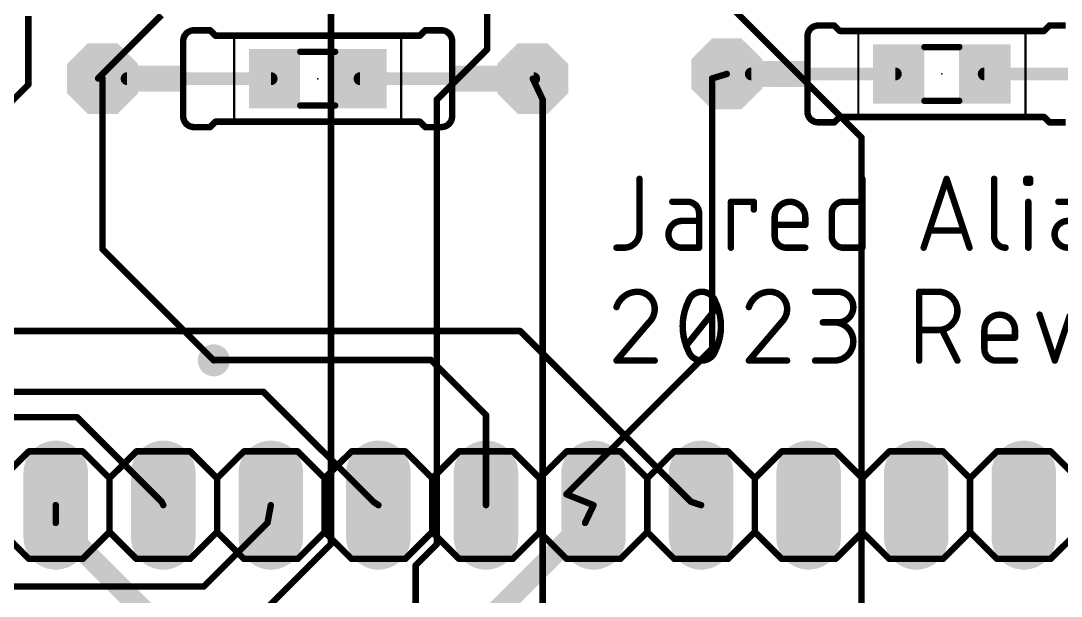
# Model space of a CAD drawing. Extents: x 35 to 96.4, y 45.4 to 90.1.
# Drawn here: x 58.68 to 83.24, y 64.27 to 77.86 of the extents above; entities that cross this region are included whole.
import ezdxf

# ---------------------------------------------------------------- set-up
doc = ezdxf.new("R2010")
doc.units = 0
for name, color, linetype in [('1', 12, 'CONTINUOUS'), ('16', 132, 'CONTINUOUS'), ('17', 110, 'CONTINUOUS'), ('18', 110, 'CONTINUOUS'), ('21', 253, 'CONTINUOUS'), ('23', 53, 'CONTINUOUS'), ('25', 253, 'CONTINUOUS'), ('39', 12, 'CONTINUOUS'), ('51', 253, 'CONTINUOUS')]:
    doc.layers.add(name, color=color, linetype=linetype)

# ---------------------------------------------------------------- blocks, each defined once
blk = doc.blocks.new('RECT')
blk.add_solid([(-0.5, -0.5), (0.5, -0.5), (-0.5, 0.5), (0.5, 0.5)])
blk = doc.blocks.new('LONGP100')
at = {"const_width": 1}
blk.add_lwpolyline([(-0.5, 0), (0.5, 0)], dxfattribs=at)
at = {"const_width": 0.5}
for points in [[(-0.5, 0.25, 1), (-0.5, -0.25)], [(0.5, -0.25, 1), (0.5, 0.25)]]:
    blk.add_lwpolyline(points, format="xyb", dxfattribs=at)
blk = doc.blocks.new('OCTAGONP')
at = {"const_width": 0.5}
blk.add_lwpolyline([(-0.25, -0.1036), (-0.25, 0.1036), (-0.1036, 0.25), (0.1036, 0.25), (0.25, 0.1036), (0.25, -0.1036), (0.1036, -0.25), (-0.1036, -0.25), (-0.25, -0.1036), (-0.25, 0.1036)], dxfattribs=at)
blk = doc.blocks.new('ROUNDV')
at = {"const_width": 0.5}
blk.add_lwpolyline([(0, -0.25, 1), (0, 0.25, 1), (0, -0.25)], format="xyb", dxfattribs=at)

msp = doc.modelspace()

# ---------------------------------------------------------------- linework, layer by layer
at = {"layer": '1'}
for points, const_width in [([(58.8526, 76.3526), (58.8526, 77.9746)], 0.1524), ([(62, 78), (60.5, 76.5)], 0.1524), ([(75.9263, 76.6061), (79.3263, 76.6061)], 0.3048), ([(81.4263, 76.6061), (85.5263, 76.6061)], 0.3048), ([(55, 72.5), (58.8526, 76.3526)], 0.1524), ([(60.5, 76.5), (60.6057, 76.4946)], 0.1524), ([(61.1857, 76.4946), (64.5857, 76.4946)], 0.3048), ([(66.6857, 76.4946), (70.7857, 76.4946)], 0.3048), ([(70.4669, 70.5331), (45.4669, 70.5331)], 0.1524), ([(74.5, 66.5), (70.4669, 70.5331)], 0.1524), ([(63.2418, 69.8499), (63.2324, 69.8404)], 0.1524), ([(68.3616, 69.8499), (63.2418, 69.8499)], 0.1524), ([(69.66, 68.5515), (68.3616, 69.8499)], 0.1524), ([(64.4022, 69.0978), (46.0345, 69.0978)], 0.1524), ([(67, 66.5), (64.4022, 69.0978)], 0.1524), ([(60, 68.5), (54, 68.5)], 0.1524), ([(62, 66.5), (60, 68.5)], 0.1524), ([(69.66, 66.42), (69.66, 68.5515)], 0.1524), ([(59.5, 66), (59.5, 66.42)], 0.1524), ([(62, 66.5), (62.04, 66.42)], 0.1524), ([(67, 66.5), (67.12, 66.42)], 0.1524), ([(72, 66), (72.2, 66.42)], 0.1524), ([(74.5, 66.5), (74.74, 66.42)], 0.1524), ([(59.5, 66), (61.9337, 63.5663)], 0.508), ([(69.8596, 63.8596), (72, 66)], 0.508)]:
    msp.add_lwpolyline(points, dxfattribs=dict(at, const_width=const_width))
for points, const_width in [([(75.9263, 76.6823, 1), (75.9263, 76.5299)], 0.1524), ([(79.3263, 76.5299, 1), (79.3263, 76.6823)], 0.1524), ([(81.4263, 76.6823, 1), (81.4263, 76.5299)], 0.1524), ([(58.8795, 76.3256, 1), (58.8256, 76.3795)], 0.0762), ([(60.5019, 76.5381, 1), (60.4981, 76.4619)], 0.0762), ([(60.4731, 76.5269, 1), (60.5269, 76.4731)], 0.0762), ([(60.6037, 76.4565, 1), (60.6076, 76.5326)], 0.0762), ([(61.1857, 76.5708, 1), (61.1857, 76.4184)], 0.1524), ([(64.5857, 76.4184, 1), (64.5857, 76.5708)], 0.1524), ([(66.6857, 76.5708, 1), (66.6857, 76.4184)], 0.1524), ([(70.7857, 76.4184, 1), (70.7857, 76.5708)], 0.1524), ([(58.8145, 76.3526, 1), (58.8907, 76.3526)], 0.0762), ([(70.4938, 70.5601, 1), (70.4399, 70.5062)], 0.0762), ([(70.4669, 70.495, 1), (70.4669, 70.5712)], 0.0762), ([(63.2054, 69.8674, 1), (63.2593, 69.8135)], 0.0762), ([(63.2418, 69.888, 1), (63.2418, 69.8118)], 0.0762), ([(63.2687, 69.8229, 1), (63.2149, 69.8768)], 0.0762), ([(68.3886, 69.8768, 1), (68.3347, 69.8229)], 0.0762), ([(68.3616, 69.8118, 1), (68.3616, 69.888)], 0.0762), ([(64.4292, 69.1247, 1), (64.3753, 69.0708)], 0.0762), ([(64.4022, 69.0597, 1), (64.4022, 69.1359)], 0.0762), ([(60.0269, 68.5269, 1), (59.9731, 68.4731)], 0.0762), ([(60, 68.4619, 1), (60, 68.5381)], 0.0762), ([(69.6981, 68.5515, 1), (69.6219, 68.5515)], 0.0762), ([(69.6331, 68.5246, 1), (69.6869, 68.5784)], 0.0762), ([(59.5381, 66.42, 1), (59.4619, 66.42)], 0.0762), ([(62.0341, 66.517, 1), (61.9659, 66.483)], 0.0762), ([(61.9731, 66.4731, 1), (62.0269, 66.5269)], 0.0762), ([(62.0059, 66.403, 1), (62.0741, 66.437)], 0.0762), ([(67.0211, 66.5317, 1), (66.9789, 66.4683)], 0.0762), ([(66.9731, 66.4731, 1), (67.0269, 66.5269)], 0.0762), ([(67.0989, 66.3883, 1), (67.1411, 66.4517)], 0.0762), ([(69.6219, 66.42, 1), (69.6981, 66.42)], 0.0762), ([(72.2344, 66.4036, 1), (72.1656, 66.4364)], 0.0762), ([(74.512, 66.5361, 1), (74.488, 66.4639)], 0.0762), ([(74.4731, 66.4731, 1), (74.5269, 66.5269)], 0.0762), ([(74.728, 66.3839, 1), (74.752, 66.4561)], 0.0762), ([(59.5898, 66.0898, 1), (59.4102, 65.9102)], 0.254), ([(72.0898, 65.9102, 1), (71.9102, 66.0898)], 0.254), ([(59.4619, 66, 1), (59.5381, 66)], 0.0762), ([(71.9656, 66.0164, 1), (72.0344, 65.9836)], 0.0762)]:
    msp.add_lwpolyline(points, format="xyb", dxfattribs=dict(at, const_width=const_width))
at = {"layer": '16', "const_width": 0.1524}
for points in [[(69.6857, 84.8382), (69.6857, 77.1857)], [(71.0047, 82.6275), (78.5266, 75.1055)], [(66, 65.5), (66, 79.4179)], [(69.6857, 77.1857), (68.5, 76)], [(75, 76.5), (75.3463, 76.6061)], [(60.6057, 72.4671), (60.6057, 76.4946)], [(71, 76), (70.7657, 76.4946)], [(75, 70.1161), (75, 76.5)], [(68.5, 76), (68.5, 65.5)], [(71, 64), (71, 76)], [(78.5266, 75.1055), (78.5266, 63.8901)], [(63.2324, 69.8404), (60.6057, 72.4671)], [(71.5599, 66.676), (75, 70.1161)], [(71.5599, 66.676), (72.2, 66.42)], [(64.5, 66), (64.58, 66.42)], [(64.5, 66), (63, 64.5)], [(64, 63.5), (66, 65.5)], [(68.5, 65.5), (68, 65)], [(68, 65), (68, 62)], [(63, 64.5), (55, 64.5)]]:
    msp.add_lwpolyline(points, dxfattribs=at)
at = {"layer": '16', "const_width": 0.0762}
for points in [[(69.6476, 77.1857, 1), (69.7238, 77.1857)], [(69.7126, 77.1587, 1), (69.6587, 77.2126)], [(75.3575, 76.5696, 1), (75.3352, 76.6425)], [(60.6438, 76.4946, 1), (60.5676, 76.4946)], [(70.8001, 76.5109, 1), (70.7312, 76.4783)], [(75.0381, 76.5, 1), (74.9619, 76.5)], [(74.9888, 76.5364, 1), (75.0112, 76.4636)], [(68.5381, 76, 1), (68.4619, 76)], [(68.4731, 76.0269, 1), (68.5269, 75.9731)], [(71.0381, 76, 1), (70.9619, 76)], [(70.9656, 75.9837, 1), (71.0344, 76.0163)], [(78.5647, 75.1055, 1), (78.4885, 75.1055)], [(78.4997, 75.0786, 1), (78.5536, 75.1325)], [(60.6326, 72.4941, 1), (60.5787, 72.4402)], [(60.5676, 72.4671, 1), (60.6438, 72.4671)], [(74.9619, 70.1161, 1), (75.0381, 70.1161)], [(75.0269, 70.0892, 1), (74.9731, 70.1431)], [(63.2054, 69.8135, 1), (63.2593, 69.8674)], [(71.574, 66.7114, 1), (71.5457, 66.6407)], [(71.533, 66.703, 1), (71.5868, 66.6491)], [(64.6174, 66.4129, 1), (64.5426, 66.4271)], [(72.1859, 66.3846, 1), (72.2141, 66.4554)], [(64.4626, 66.0071, 1), (64.5374, 65.9929)], [(64.5269, 65.9731, 1), (64.4731, 66.0269)], [(65.9619, 65.5, 1), (66.0381, 65.5)], [(66.0269, 65.4731, 1), (65.9731, 65.5269)], [(68.4619, 65.5, 1), (68.5381, 65.5)], [(68.5269, 65.4731, 1), (68.4731, 65.5269)], [(68.0381, 65, 1), (67.9619, 65)], [(67.9731, 65.0269, 1), (68.0269, 64.9731)], [(62.9731, 64.5269, 1), (63.0269, 64.4731)], [(63, 64.4619, 1), (63, 64.5381)]]:
    msp.add_lwpolyline(points, format="xyb", dxfattribs=at)
at = {"layer": '21'}
for points, const_width in [([(62.7647, 77.6376, 0.4142), (62.5107, 77.3836)], 0.1524), ([(62.7647, 77.6757, 1), (62.7647, 77.5995)], 0.0762), ([(62.7647, 77.5995, 1), (62.7647, 77.6757)], 0.0762), ([(63.1726, 77.6645, 1), (63.1187, 77.6106)], 0.0762), ([(63.1457, 77.5995, 1), (63.1457, 77.6757)], 0.0762), ([(68.2257, 77.6757, 1), (68.2257, 77.5995)], 0.0762), ([(68.2526, 77.6106, 1), (68.1987, 77.6645)], 0.0762), ([(68.8607, 77.3836, 0.4142), (68.6067, 77.6376)], 0.1524), ([(68.6067, 77.6757, 1), (68.6067, 77.5995)], 0.0762), ([(68.6067, 77.5995, 1), (68.6067, 77.6757)], 0.0762), ([(77.5053, 77.7491, 0.4142), (77.2513, 77.4951)], 0.1524), ([(77.5053, 77.7872, 1), (77.5053, 77.711)], 0.0762), ([(77.5053, 77.711, 1), (77.5053, 77.7872)], 0.0762), ([(77.9133, 77.776, 1), (77.8594, 77.7221)], 0.0762), ([(77.8863, 77.711, 1), (77.8863, 77.7872)], 0.0762), ([(78.0133, 77.6602, 1), (78.0133, 77.584)], 0.0762), ([(77.9864, 77.5951, 1), (78.0403, 77.649)], 0.0762), ([(82.8124, 77.649, 1), (82.8663, 77.5951)], 0.0762), ([(82.8393, 77.584, 1), (82.8393, 77.6602)], 0.0762), ([(82.9663, 77.7872, 1), (82.9663, 77.711)], 0.0762), ([(82.9933, 77.7221, 1), (82.9394, 77.776)], 0.0762), ([(62.5488, 77.3836, 1), (62.4726, 77.3836)], 0.0762), ([(62.4726, 77.3836, 1), (62.5488, 77.3836)], 0.0762), ([(63.2727, 77.5487, 1), (63.2727, 77.4725)], 0.0762), ([(63.2457, 77.4836, 1), (63.2996, 77.5375)], 0.0762), ([(68.0717, 77.5375, 1), (68.1256, 77.4836)], 0.0762), ([(68.0987, 77.4725, 1), (68.0987, 77.5487)], 0.0762), ([(68.8988, 77.3836, 1), (68.8226, 77.3836)], 0.0762), ([(68.8226, 77.3836, 1), (68.8988, 77.3836)], 0.0762), ([(77.2894, 77.4951, 1), (77.2132, 77.4951)], 0.0762), ([(77.2132, 77.4951, 1), (77.2894, 77.4951)], 0.0762), ([(62.5107, 75.6056, 0.4142), (62.7647, 75.3516)], 0.1524), ([(62.5488, 75.6056, 1), (62.4726, 75.6056)], 0.0762), ([(68.6067, 75.3516, 0.4142), (68.8607, 75.6056)], 0.1524), ([(68.8988, 75.6056, 1), (68.8226, 75.6056)], 0.0762), ([(77.2513, 75.7171, 0.4142), (77.5053, 75.4631)], 0.1524), ([(77.2894, 75.7171, 1), (77.2132, 75.7171)], 0.0762), ([(77.2132, 75.7171, 1), (77.2894, 75.7171)], 0.0762), ([(62.4726, 75.6056, 1), (62.5488, 75.6056)], 0.0762), ([(62.7647, 75.3897, 1), (62.7647, 75.3135)], 0.0762), ([(62.7647, 75.3135, 1), (62.7647, 75.3897)], 0.0762), ([(63.1457, 75.3135, 1), (63.1457, 75.3897)], 0.0762), ([(63.2727, 75.5167, 1), (63.2727, 75.4405)], 0.0762), ([(63.2996, 75.4516, 1), (63.2457, 75.5055)], 0.0762), ([(68.1256, 75.5055, 1), (68.0717, 75.4516)], 0.0762), ([(68.0987, 75.4405, 1), (68.0987, 75.5167)], 0.0762), ([(68.2257, 75.3897, 1), (68.2257, 75.3135)], 0.0762), ([(68.6067, 75.3897, 1), (68.6067, 75.3135)], 0.0762), ([(68.6067, 75.3135, 1), (68.6067, 75.3897)], 0.0762), ([(68.8226, 75.6056, 1), (68.8988, 75.6056)], 0.0762), ([(77.5053, 75.5012, 1), (77.5053, 75.425)], 0.0762), ([(77.5053, 75.425, 1), (77.5053, 75.5012)], 0.0762), ([(77.8594, 75.49, 1), (77.9133, 75.4361)], 0.0762), ([(77.8863, 75.425, 1), (77.8863, 75.5012)], 0.0762), ([(78.0133, 75.6282, 1), (78.0133, 75.552)], 0.0762), ([(78.0403, 75.5631, 1), (77.9864, 75.617)], 0.0762), ([(82.8663, 75.617, 1), (82.8124, 75.5631)], 0.0762), ([(82.8393, 75.552, 1), (82.8393, 75.6282)], 0.0762), ([(82.9663, 75.5012, 1), (82.9663, 75.425)], 0.0762), ([(82.9394, 75.4361, 1), (82.9933, 75.49)], 0.0762), ([(63.1187, 75.3785, 1), (63.1726, 75.3246)], 0.0762), ([(68.1987, 75.3246, 1), (68.2526, 75.3785)], 0.0762), ([(58.865, 67.7281, 1), (58.865, 67.6519)], 0.0762), ([(58.8919, 67.6631, 1), (58.8381, 67.7169)], 0.0762), ([(60.1619, 67.7169, 1), (60.1081, 67.6631)], 0.0762), ([(60.135, 67.6519, 1), (60.135, 67.7281)], 0.0762), ([(61.405, 67.7281, 1), (61.405, 67.6519)], 0.0762), ([(61.4319, 67.6631, 1), (61.3781, 67.7169)], 0.0762), ([(62.7019, 67.7169, 1), (62.6481, 67.6631)], 0.0762), ([(62.675, 67.6519, 1), (62.675, 67.7281)], 0.0762), ([(63.945, 67.7281, 1), (63.945, 67.6519)], 0.0762), ([(63.9719, 67.6631, 1), (63.9181, 67.7169)], 0.0762), ([(65.2419, 67.7169, 1), (65.1881, 67.6631)], 0.0762), ([(65.215, 67.6519, 1), (65.215, 67.7281)], 0.0762), ([(66.485, 67.7281, 1), (66.485, 67.6519)], 0.0762), ([(66.5119, 67.6631, 1), (66.4581, 67.7169)], 0.0762), ([(67.7819, 67.7169, 1), (67.7281, 67.6631)], 0.0762), ([(67.755, 67.6519, 1), (67.755, 67.7281)], 0.0762), ([(69.025, 67.7281, 1), (69.025, 67.6519)], 0.0762), ([(69.0519, 67.6631, 1), (68.9981, 67.7169)], 0.0762), ([(70.3219, 67.7169, 1), (70.2681, 67.6631)], 0.0762), ([(70.295, 67.6519, 1), (70.295, 67.7281)], 0.0762), ([(71.565, 67.7281, 1), (71.565, 67.6519)], 0.0762), ([(71.5919, 67.6631, 1), (71.5381, 67.7169)], 0.0762), ([(72.8619, 67.7169, 1), (72.8081, 67.6631)], 0.0762), ([(72.835, 67.6519, 1), (72.835, 67.7281)], 0.0762), ([(74.105, 67.7281, 1), (74.105, 67.6519)], 0.0762), ([(74.1319, 67.6631, 1), (74.0781, 67.7169)], 0.0762), ([(75.4019, 67.7169, 1), (75.3481, 67.6631)], 0.0762), ([(75.375, 67.6519, 1), (75.375, 67.7281)], 0.0762), ([(76.645, 67.7281, 1), (76.645, 67.6519)], 0.0762), ([(76.6719, 67.6631, 1), (76.6181, 67.7169)], 0.0762), ([(77.9419, 67.7169, 1), (77.8881, 67.6631)], 0.0762), ([(77.915, 67.6519, 1), (77.915, 67.7281)], 0.0762), ([(79.185, 67.7281, 1), (79.185, 67.6519)], 0.0762), ([(79.2119, 67.6631, 1), (79.1581, 67.7169)], 0.0762), ([(80.4819, 67.7169, 1), (80.4281, 67.6631)], 0.0762), ([(80.455, 67.6519, 1), (80.455, 67.7281)], 0.0762), ([(81.725, 67.7281, 1), (81.725, 67.6519)], 0.0762), ([(81.7519, 67.6631, 1), (81.6981, 67.7169)], 0.0762), ([(83.0219, 67.7169, 1), (82.9681, 67.6631)], 0.0762), ([(82.995, 67.6519, 1), (82.995, 67.7281)], 0.0762), ([(60.8081, 67.055, 1), (60.7319, 67.055)], 0.0762), ([(60.7431, 67.0819, 1), (60.7969, 67.0281)], 0.0762), ([(60.7431, 67.0281, 1), (60.7969, 67.0819)], 0.0762), ([(63.3481, 67.055, 1), (63.2719, 67.055)], 0.0762), ([(63.2831, 67.0819, 1), (63.3369, 67.0281)], 0.0762), ([(63.2831, 67.0281, 1), (63.3369, 67.0819)], 0.0762), ([(65.8881, 67.055, 1), (65.8119, 67.055)], 0.0762), ([(65.8231, 67.0819, 1), (65.8769, 67.0281)], 0.0762), ([(65.8231, 67.0281, 1), (65.8769, 67.0819)], 0.0762), ([(68.4281, 67.055, 1), (68.3519, 67.055)], 0.0762), ([(68.3631, 67.0819, 1), (68.4169, 67.0281)], 0.0762), ([(68.3631, 67.0281, 1), (68.4169, 67.0819)], 0.0762), ([(70.9681, 67.055, 1), (70.8919, 67.055)], 0.0762), ([(70.9031, 67.0819, 1), (70.9569, 67.0281)], 0.0762), ([(70.9031, 67.0281, 1), (70.9569, 67.0819)], 0.0762), ([(73.5081, 67.055, 1), (73.4319, 67.055)], 0.0762), ([(73.4431, 67.0819, 1), (73.4969, 67.0281)], 0.0762), ([(73.4431, 67.0281, 1), (73.4969, 67.0819)], 0.0762), ([(76.0481, 67.055, 1), (75.9719, 67.055)], 0.0762), ([(75.9831, 67.0819, 1), (76.0369, 67.0281)], 0.0762), ([(75.9831, 67.0281, 1), (76.0369, 67.0819)], 0.0762), ([(78.5881, 67.055, 1), (78.5119, 67.055)], 0.0762), ([(78.5231, 67.0819, 1), (78.5769, 67.0281)], 0.0762), ([(78.5231, 67.0281, 1), (78.5769, 67.0819)], 0.0762), ([(81.1281, 67.055, 1), (81.0519, 67.055)], 0.0762), ([(81.0631, 67.0819, 1), (81.1169, 67.0281)], 0.0762), ([(81.0631, 67.0281, 1), (81.1169, 67.0819)], 0.0762), ([(60.7969, 65.8119, 1), (60.7431, 65.7581)], 0.0762), ([(60.7969, 65.7581, 1), (60.7431, 65.8119)], 0.0762), ([(63.3369, 65.8119, 1), (63.2831, 65.7581)], 0.0762), ([(63.3369, 65.7581, 1), (63.2831, 65.8119)], 0.0762), ([(65.8769, 65.8119, 1), (65.8231, 65.7581)], 0.0762), ([(65.8769, 65.7581, 1), (65.8231, 65.8119)], 0.0762), ([(68.4169, 65.8119, 1), (68.3631, 65.7581)], 0.0762), ([(68.4169, 65.7581, 1), (68.3631, 65.8119)], 0.0762), ([(70.9569, 65.8119, 1), (70.9031, 65.7581)], 0.0762), ([(70.9569, 65.7581, 1), (70.9031, 65.8119)], 0.0762), ([(73.4969, 65.8119, 1), (73.4431, 65.7581)], 0.0762), ([(73.4969, 65.7581, 1), (73.4431, 65.8119)], 0.0762), ([(76.0369, 65.8119, 1), (75.9831, 65.7581)], 0.0762), ([(76.0369, 65.7581, 1), (75.9831, 65.8119)], 0.0762), ([(78.5769, 65.8119, 1), (78.5231, 65.7581)], 0.0762), ([(78.5769, 65.7581, 1), (78.5231, 65.8119)], 0.0762), ([(81.1169, 65.8119, 1), (81.0631, 65.7581)], 0.0762), ([(81.1169, 65.7581, 1), (81.0631, 65.8119)], 0.0762), ([(60.7319, 65.785, 1), (60.8081, 65.785)], 0.0762), ([(63.2719, 65.785, 1), (63.3481, 65.785)], 0.0762), ([(65.8119, 65.785, 1), (65.8881, 65.785)], 0.0762), ([(68.3519, 65.785, 1), (68.4281, 65.785)], 0.0762), ([(70.8919, 65.785, 1), (70.9681, 65.785)], 0.0762), ([(73.4319, 65.785, 1), (73.5081, 65.785)], 0.0762), ([(75.9719, 65.785, 1), (76.0481, 65.785)], 0.0762), ([(78.5119, 65.785, 1), (78.5881, 65.785)], 0.0762), ([(81.0519, 65.785, 1), (81.1281, 65.785)], 0.0762), ([(58.865, 65.1881, 1), (58.865, 65.1119)], 0.0762), ([(58.8381, 65.1231, 1), (58.8919, 65.1769)], 0.0762), ([(60.1081, 65.1769, 1), (60.1619, 65.1231)], 0.0762), ([(60.135, 65.1119, 1), (60.135, 65.1881)], 0.0762), ([(61.405, 65.1881, 1), (61.405, 65.1119)], 0.0762), ([(61.3781, 65.1231, 1), (61.4319, 65.1769)], 0.0762), ([(62.6481, 65.1769, 1), (62.7019, 65.1231)], 0.0762), ([(62.675, 65.1119, 1), (62.675, 65.1881)], 0.0762), ([(63.945, 65.1881, 1), (63.945, 65.1119)], 0.0762), ([(63.9181, 65.1231, 1), (63.9719, 65.1769)], 0.0762), ([(65.1881, 65.1769, 1), (65.2419, 65.1231)], 0.0762), ([(65.215, 65.1119, 1), (65.215, 65.1881)], 0.0762), ([(66.485, 65.1881, 1), (66.485, 65.1119)], 0.0762), ([(66.4581, 65.1231, 1), (66.5119, 65.1769)], 0.0762), ([(67.7281, 65.1769, 1), (67.7819, 65.1231)], 0.0762), ([(67.755, 65.1119, 1), (67.755, 65.1881)], 0.0762), ([(69.025, 65.1881, 1), (69.025, 65.1119)], 0.0762), ([(68.9981, 65.1231, 1), (69.0519, 65.1769)], 0.0762), ([(70.2681, 65.1769, 1), (70.3219, 65.1231)], 0.0762), ([(70.295, 65.1119, 1), (70.295, 65.1881)], 0.0762), ([(71.565, 65.1881, 1), (71.565, 65.1119)], 0.0762), ([(71.5381, 65.1231, 1), (71.5919, 65.1769)], 0.0762), ([(72.8081, 65.1769, 1), (72.8619, 65.1231)], 0.0762), ([(72.835, 65.1119, 1), (72.835, 65.1881)], 0.0762), ([(74.105, 65.1881, 1), (74.105, 65.1119)], 0.0762), ([(74.0781, 65.1231, 1), (74.1319, 65.1769)], 0.0762), ([(75.3481, 65.1769, 1), (75.4019, 65.1231)], 0.0762), ([(75.375, 65.1119, 1), (75.375, 65.1881)], 0.0762), ([(76.645, 65.1881, 1), (76.645, 65.1119)], 0.0762), ([(76.6181, 65.1231, 1), (76.6719, 65.1769)], 0.0762), ([(77.8881, 65.1769, 1), (77.9419, 65.1231)], 0.0762), ([(77.915, 65.1119, 1), (77.915, 65.1881)], 0.0762), ([(79.185, 65.1881, 1), (79.185, 65.1119)], 0.0762), ([(79.1581, 65.1231, 1), (79.2119, 65.1769)], 0.0762), ([(80.4281, 65.1769, 1), (80.4819, 65.1231)], 0.0762), ([(80.455, 65.1119, 1), (80.455, 65.1881)], 0.0762), ([(81.725, 65.1881, 1), (81.725, 65.1119)], 0.0762), ([(81.6981, 65.1231, 1), (81.7519, 65.1769)], 0.0762), ([(82.9681, 65.1769, 1), (83.0219, 65.1231)], 0.0762), ([(82.995, 65.1119, 1), (82.995, 65.1881)], 0.0762)]:
    msp.add_lwpolyline(points, format="xyb", dxfattribs=dict(at, const_width=const_width))
at = {"layer": '21', "const_width": 0.1524}
for points in [[(62.7647, 77.6376), (63.1457, 77.6376)], [(63.2727, 77.5106), (63.1457, 77.6376)], [(68.0987, 77.5106), (68.2257, 77.6376)], [(68.6067, 77.6376), (68.2257, 77.6376)], [(77.5053, 77.7491), (77.8863, 77.7491)], [(78.0133, 77.6221), (77.8863, 77.7491)], [(82.8393, 77.6221), (78.0133, 77.6221)], [(82.8393, 77.6221), (82.9663, 77.7491)], [(83.3473, 77.7491), (82.9663, 77.7491)], [(62.5107, 75.6056), (62.5107, 77.3836)], [(68.0987, 77.5106), (63.2727, 77.5106)], [(68.8607, 75.6056), (68.8607, 77.3836)], [(77.2513, 75.7171), (77.2513, 77.4951)], [(62.7647, 75.3516), (63.1457, 75.3516)], [(63.2727, 75.4786), (63.1457, 75.3516)], [(68.0987, 75.4786), (63.2727, 75.4786)], [(68.0987, 75.4786), (68.2257, 75.3516)], [(68.6067, 75.3516), (68.2257, 75.3516)], [(77.5053, 75.4631), (77.8863, 75.4631)], [(78.0133, 75.5901), (77.8863, 75.4631)], [(82.8393, 75.5901), (78.0133, 75.5901)], [(82.8393, 75.5901), (82.9663, 75.4631)], [(83.3473, 75.4631), (82.9663, 75.4631)], [(58.865, 67.69), (58.23, 67.055)], [(58.865, 67.69), (60.135, 67.69)], [(60.135, 67.69), (60.77, 67.055)], [(60.77, 67.055), (61.405, 67.69)], [(61.405, 67.69), (62.675, 67.69)], [(62.675, 67.69), (63.31, 67.055)], [(63.31, 67.055), (63.945, 67.69)], [(63.945, 67.69), (65.215, 67.69)], [(65.215, 67.69), (65.85, 67.055)], [(66.485, 67.69), (65.85, 67.055)], [(66.485, 67.69), (67.755, 67.69)], [(67.755, 67.69), (68.39, 67.055)], [(68.39, 67.055), (69.025, 67.69)], [(69.025, 67.69), (70.295, 67.69)], [(70.295, 67.69), (70.93, 67.055)], [(70.93, 67.055), (71.565, 67.69)], [(71.565, 67.69), (72.835, 67.69)], [(72.835, 67.69), (73.47, 67.055)], [(74.105, 67.69), (73.47, 67.055)], [(74.105, 67.69), (75.375, 67.69)], [(75.375, 67.69), (76.01, 67.055)], [(76.01, 67.055), (76.645, 67.69)], [(76.645, 67.69), (77.915, 67.69)], [(77.915, 67.69), (78.55, 67.055)], [(78.55, 67.055), (79.185, 67.69)], [(79.185, 67.69), (80.455, 67.69)], [(80.455, 67.69), (81.09, 67.055)], [(81.725, 67.69), (81.09, 67.055)], [(81.725, 67.69), (82.995, 67.69)], [(82.995, 67.69), (83.63, 67.055)], [(60.77, 67.055), (60.77, 65.785)], [(63.31, 67.055), (63.31, 65.785)], [(65.85, 67.055), (65.85, 65.785)], [(68.39, 67.055), (68.39, 65.785)], [(70.93, 67.055), (70.93, 65.785)], [(73.47, 67.055), (73.47, 65.785)], [(76.01, 67.055), (76.01, 65.785)], [(78.55, 67.055), (78.55, 65.785)], [(81.09, 67.055), (81.09, 65.785)], [(58.23, 65.785), (58.865, 65.15)], [(60.77, 65.785), (60.135, 65.15)], [(61.405, 65.15), (60.77, 65.785)], [(63.31, 65.785), (62.675, 65.15)], [(63.945, 65.15), (63.31, 65.785)], [(65.85, 65.785), (65.215, 65.15)], [(65.85, 65.785), (66.485, 65.15)], [(68.39, 65.785), (67.755, 65.15)], [(69.025, 65.15), (68.39, 65.785)], [(70.93, 65.785), (70.295, 65.15)], [(71.565, 65.15), (70.93, 65.785)], [(73.47, 65.785), (72.835, 65.15)], [(73.47, 65.785), (74.105, 65.15)], [(76.01, 65.785), (75.375, 65.15)], [(76.645, 65.15), (76.01, 65.785)], [(78.55, 65.785), (77.915, 65.15)], [(79.185, 65.15), (78.55, 65.785)], [(81.09, 65.785), (80.455, 65.15)], [(81.09, 65.785), (81.725, 65.15)], [(83.63, 65.785), (82.995, 65.15)], [(60.135, 65.15), (58.865, 65.15)], [(62.675, 65.15), (61.405, 65.15)], [(65.215, 65.15), (63.945, 65.15)], [(67.755, 65.15), (66.485, 65.15)], [(70.295, 65.15), (69.025, 65.15)], [(72.835, 65.15), (71.565, 65.15)], [(75.375, 65.15), (74.105, 65.15)], [(77.915, 65.15), (76.645, 65.15)], [(80.455, 65.15), (79.185, 65.15)], [(82.995, 65.15), (81.725, 65.15)]]:
    msp.add_lwpolyline(points, dxfattribs=at)
at = {"layer": '23'}
for p in [(65.6857, 76.4946), (80.4263, 76.6061), (70.93, 66.42)]:
    msp.add_point(p, dxfattribs=at)
at = {"layer": '25', "const_width": 0.1524}
for points in [[(73.2841, 74.1277), (73.2841, 72.8633)], [(78.5478, 74.1277), (78.5478, 72.5021)], [(79.9967, 72.5021), (80.5385, 74.1277)], [(80.5385, 74.1277), (81.0804, 72.5021)], [(81.6599, 74.1277), (81.6599, 72.773)], [(82.4212, 74.0374), (82.4212, 74.1277)], [(82.4212, 74.1277), (82.5115, 74.1277)], [(82.5115, 74.1277), (82.5115, 74.0374)], [(82.5115, 74.0374), (82.4212, 74.0374)], [(74.4211, 73.5858), (74.0599, 73.5858)], [(75.4443, 72.5021), (75.4443, 73.5858)], [(75.4443, 73.5858), (75.9862, 73.5858)], [(75.9862, 73.5858), (75.9862, 73.4052)], [(78.0962, 73.5858), (78.5478, 73.5858)], [(82.4664, 72.5021), (82.4664, 73.5858)], [(83.5393, 73.5858), (83.1781, 73.5858)], [(74.6921, 72.5021), (74.6921, 73.3149)], [(76.4779, 72.773), (76.4779, 73.2246)], [(77.2004, 73.2246), (77.2004, 73.044)], [(77.8253, 72.773), (77.8253, 73.3149)], [(74.6921, 73.1343), (74.2857, 73.1343)], [(77.2004, 73.044), (76.4779, 73.044)], [(80.9449, 72.9085), (80.1321, 72.9085)], [(72.9229, 72.5021), (72.7422, 72.5021)], [(74.2857, 72.5021), (74.6921, 72.5021)], [(77.2004, 72.5021), (76.7488, 72.5021)], [(78.5478, 72.5021), (78.0962, 72.5021)], [(77.4316, 71.4607), (77.9735, 71.4607)], [(79.8896, 69.8351), (79.8896, 71.4607)], [(79.8896, 71.4607), (80.3412, 71.4607)], [(74.3957, 70.1963), (75.1182, 71.0994)], [(73.5099, 70.7382), (72.7422, 69.8351)], [(76.6361, 70.7382), (75.8685, 69.8351)], [(77.9735, 70.7382), (77.6122, 70.7382)], [(82.7323, 70.9188), (83.0936, 69.8351)], [(83.0936, 69.8351), (83.4548, 70.9188)], [(80.3412, 70.5576), (79.8896, 70.5576)], [(80.7928, 69.8351), (80.4315, 70.5576)], [(81.4297, 70.106), (81.4297, 70.5576)], [(82.1522, 70.5576), (82.1522, 70.377)], [(82.1522, 70.377), (81.4297, 70.377)], [(72.7422, 69.8351), (73.6453, 69.8351)], [(75.8685, 69.8351), (76.7716, 69.8351)], [(77.4316, 69.8351), (77.8832, 69.8351)], [(82.1522, 69.8351), (81.7006, 69.8351)]]:
    msp.add_lwpolyline(points, dxfattribs=at)
at = {"layer": '25'}
for points, const_width in [([(73.3222, 74.1277, 1), (73.246, 74.1277)], 0.0762), ([(78.5859, 74.1277, 1), (78.5097, 74.1277)], 0.0762), ([(80.5747, 74.1397, 1), (80.5024, 74.1156)], 0.0762), ([(80.5747, 74.1156, 1), (80.5024, 74.1397)], 0.0762), ([(81.698, 74.1277, 1), (81.6218, 74.1277)], 0.0762), ([(82.4593, 74.1277, 1), (82.3831, 74.1277)], 0.0762), ([(82.4212, 74.1658, 1), (82.4212, 74.0896)], 0.0762), ([(82.5496, 74.1277, 1), (82.4734, 74.1277)], 0.0762), ([(82.5115, 74.0896, 1), (82.5115, 74.1658)], 0.0762), ([(82.4212, 74.0755, 1), (82.4212, 73.9993)], 0.0762), ([(82.3831, 74.0374, 1), (82.4593, 74.0374)], 0.0762), ([(82.4734, 74.0374, 1), (82.5496, 74.0374)], 0.0762), ([(82.5115, 73.9993, 1), (82.5115, 74.0755)], 0.0762), ([(74.0599, 73.6239, 1), (74.0599, 73.5477)], 0.0762), ([(74.6921, 73.3149, 0.4142), (74.4211, 73.5858)], 0.1524), ([(74.4211, 73.6239, 1), (74.4211, 73.5477)], 0.0762), ([(74.4211, 73.5477, 1), (74.4211, 73.6239)], 0.0762), ([(75.4824, 73.5858, 1), (75.4062, 73.5858)], 0.0762), ([(75.4443, 73.6239, 1), (75.4443, 73.5477)], 0.0762), ([(76.0243, 73.5858, 1), (75.9481, 73.5858)], 0.0762), ([(75.9862, 73.5477, 1), (75.9862, 73.6239)], 0.0762), ([(77.2004, 73.2246, 1), (76.4779, 73.2246)], 0.1524), ([(78.0962, 73.5858, 0.4142), (77.8253, 73.3149)], 0.1524), ([(78.0962, 73.6239, 1), (78.0962, 73.5477)], 0.0762), ([(78.0962, 73.5477, 1), (78.0962, 73.6239)], 0.0762), ([(78.5478, 73.5477, 1), (78.5478, 73.6239)], 0.0762), ([(82.5045, 73.5858, 1), (82.4283, 73.5858)], 0.0762), ([(83.1781, 73.6239, 1), (83.1781, 73.5477)], 0.0762), ([(74.7302, 73.3149, 1), (74.654, 73.3149)], 0.0762), ([(74.654, 73.3149, 1), (74.7302, 73.3149)], 0.0762), ([(75.9481, 73.4052, 1), (76.0243, 73.4052)], 0.0762), ([(76.516, 73.2246, 1), (76.4398, 73.2246)], 0.0762), ([(76.4398, 73.2246, 1), (76.516, 73.2246)], 0.0762), ([(77.2385, 73.2246, 1), (77.1623, 73.2246)], 0.0762), ([(77.1623, 73.2246, 1), (77.2385, 73.2246)], 0.0762), ([(77.8634, 73.3149, 1), (77.7872, 73.3149)], 0.0762), ([(77.7872, 73.3149, 1), (77.8634, 73.3149)], 0.0762), ([(74.2857, 73.1343, 1), (74.2857, 72.5021)], 0.1524), ([(74.2857, 73.1724, 1), (74.2857, 73.0962)], 0.0762), ([(74.2857, 73.0962, 1), (74.2857, 73.1724)], 0.0762), ([(74.6921, 73.0962, 1), (74.6921, 73.1724)], 0.0762), ([(76.4779, 73.0821, 1), (76.4779, 73.0059)], 0.0762), ([(77.1623, 73.044, 1), (77.2385, 73.044)], 0.0762), ([(77.2004, 73.0059, 1), (77.2004, 73.0821)], 0.0762), ([(80.1321, 72.9466, 1), (80.1321, 72.8704)], 0.0762), ([(80.9449, 72.8704, 1), (80.9449, 72.9466)], 0.0762), ([(83.4039, 73.1343, 1), (83.4039, 72.5021)], 0.1524), ([(72.9229, 72.5021, 0.4142), (73.2841, 72.8633)], 0.1524), ([(73.3222, 72.8633, 1), (73.246, 72.8633)], 0.0762), ([(73.246, 72.8633, 1), (73.3222, 72.8633)], 0.0762), ([(76.4779, 72.773, 0.4142), (76.7488, 72.5021)], 0.1524), ([(76.516, 72.773, 1), (76.4398, 72.773)], 0.0762), ([(76.4398, 72.773, 1), (76.516, 72.773)], 0.0762), ([(77.8253, 72.773, 0.4142), (78.0962, 72.5021)], 0.1524), ([(77.8634, 72.773, 1), (77.7872, 72.773)], 0.0762), ([(77.7872, 72.773, 1), (77.8634, 72.773)], 0.0762), ([(81.6599, 72.773, 0.4142), (81.9308, 72.5021)], 0.1524), ([(81.698, 72.773, 1), (81.6218, 72.773)], 0.0762), ([(81.6218, 72.773, 1), (81.698, 72.773)], 0.0762), ([(72.7422, 72.5402, 1), (72.7422, 72.464)], 0.0762), ([(72.9229, 72.5402, 1), (72.9229, 72.464)], 0.0762), ([(72.9229, 72.464, 1), (72.9229, 72.5402)], 0.0762), ([(74.2857, 72.5402, 1), (74.2857, 72.464)], 0.0762), ([(74.2857, 72.464, 1), (74.2857, 72.5402)], 0.0762), ([(74.654, 72.5021, 1), (74.7302, 72.5021)], 0.0762), ([(74.6921, 72.464, 1), (74.6921, 72.5402)], 0.0762), ([(75.4062, 72.5021, 1), (75.4824, 72.5021)], 0.0762), ([(76.7488, 72.5402, 1), (76.7488, 72.464)], 0.0762), ([(76.7488, 72.464, 1), (76.7488, 72.5402)], 0.0762), ([(77.2004, 72.464, 1), (77.2004, 72.5402)], 0.0762), ([(78.0962, 72.5402, 1), (78.0962, 72.464)], 0.0762), ([(78.0962, 72.464, 1), (78.0962, 72.5402)], 0.0762), ([(78.5097, 72.5021, 1), (78.5859, 72.5021)], 0.0762), ([(78.5478, 72.464, 1), (78.5478, 72.5402)], 0.0762), ([(79.9605, 72.5141, 1), (80.0328, 72.49)], 0.0762), ([(81.0443, 72.49, 1), (81.1165, 72.5141)], 0.0762), ([(81.9308, 72.464, 1), (81.9308, 72.5402)], 0.0762), ([(82.4283, 72.5021, 1), (82.5045, 72.5021)], 0.0762), ([(73.2389, 71.4607, 0.3252), (72.7422, 71.0994)], 0.1524), ([(73.6453, 71.0543, 0.4142), (73.2389, 71.4607)], 0.1524), ([(73.2389, 71.4988, 1), (73.2389, 71.4226)], 0.0762), ([(73.2389, 71.4226, 1), (73.2389, 71.4988)], 0.0762), ([(74.7569, 71.4607, 0.3205), (74.4408, 71.2349)], 0.1524), ([(75.073, 71.2349, 0.3205), (74.7569, 71.4607)], 0.1524), ([(74.7569, 71.4988, 1), (74.7569, 71.4226)], 0.0762), ([(74.7569, 71.4226, 1), (74.7569, 71.4988)], 0.0762), ([(76.3652, 71.4607, 0.3252), (75.8685, 71.0994)], 0.1524), ([(76.7716, 71.0543, 0.4142), (76.3652, 71.4607)], 0.1524), ([(76.3652, 71.4988, 1), (76.3652, 71.4226)], 0.0762), ([(76.3652, 71.4226, 1), (76.3652, 71.4988)], 0.0762), ([(77.4316, 71.4988, 1), (77.4316, 71.4226)], 0.0762), ([(77.9735, 70.7382, 1), (77.9735, 71.4607)], 0.1524), ([(77.9735, 71.4988, 1), (77.9735, 71.4226)], 0.0762), ([(77.9735, 71.4226, 1), (77.9735, 71.4988)], 0.0762), ([(79.9277, 71.4607, 1), (79.8515, 71.4607)], 0.0762), ([(79.8896, 71.4988, 1), (79.8896, 71.4226)], 0.0762), ([(80.3412, 70.5576, 1), (80.3412, 71.4607)], 0.1524), ([(80.3412, 71.4988, 1), (80.3412, 71.4226)], 0.0762), ([(80.3412, 71.4226, 1), (80.3412, 71.4988)], 0.0762), ([(74.4408, 71.2349, 0.1139), (74.3054, 70.6479)], 0.1524), ([(74.4048, 71.2473, 1), (74.4769, 71.2226)], 0.0762), ([(74.4751, 71.2182, 1), (74.4066, 71.2516)], 0.0762), ([(75.2085, 70.6479, 0.1139), (75.073, 71.2349)], 0.1524), ([(75.1072, 71.2516, 1), (75.0388, 71.2182)], 0.0762), ([(75.037, 71.2226, 1), (75.109, 71.2473)], 0.0762), ([(72.706, 71.1112, 1), (72.7785, 71.0877)], 0.0762), ([(73.5099, 70.7382, 0.2053), (73.6453, 71.0543)], 0.1524), ([(73.6834, 71.0543, 1), (73.6072, 71.0543)], 0.0762), ([(73.6072, 71.0543, 1), (73.6834, 71.0543)], 0.0762), ([(75.1479, 71.0756, 1), (75.0884, 71.1232)], 0.0762), ([(75.8322, 71.1112, 1), (75.9047, 71.0877)], 0.0762), ([(76.6361, 70.7382, 0.2053), (76.7716, 71.0543)], 0.1524), ([(76.8097, 71.0543, 1), (76.7335, 71.0543)], 0.0762), ([(76.7335, 71.0543, 1), (76.8097, 71.0543)], 0.0762), ([(73.4836, 70.7658, 1), (73.5362, 70.7106)], 0.0762), ([(73.5389, 70.7135, 1), (73.4808, 70.7629)], 0.0762), ([(76.6098, 70.7658, 1), (76.6624, 70.7106)], 0.0762), ([(76.6652, 70.7135, 1), (76.6071, 70.7629)], 0.0762), ([(77.6122, 70.7763, 1), (77.6122, 70.7001)], 0.0762), ([(77.8832, 69.8351, 1), (77.8832, 70.7382)], 0.1524), ([(77.8832, 70.7763, 1), (77.8832, 70.7001)], 0.0762), ([(77.9735, 70.7763, 1), (77.9735, 70.7001)], 0.0762), ([(77.9735, 70.7001, 1), (77.9735, 70.7763)], 0.0762), ([(82.1522, 70.5576, 1), (81.4297, 70.5576)], 0.1524), ([(82.7685, 70.9309, 1), (82.6962, 70.9068)], 0.0762), ([(74.3054, 70.6479, 0.1139), (74.4408, 70.0609)], 0.1524), ([(74.3435, 70.6479, 1), (74.2673, 70.6479)], 0.0762), ([(74.2673, 70.6479, 1), (74.3435, 70.6479)], 0.0762), ([(75.073, 70.0609, 0.1139), (75.2085, 70.6479)], 0.1524), ([(75.2466, 70.6479, 1), (75.1704, 70.6479)], 0.0762), ([(75.1704, 70.6479, 1), (75.2466, 70.6479)], 0.0762), ([(79.8896, 70.5957, 1), (79.8896, 70.5195)], 0.0762), ([(80.3412, 70.5957, 1), (80.3412, 70.5195)], 0.0762), ([(80.3412, 70.5195, 1), (80.3412, 70.5957)], 0.0762), ([(80.4656, 70.5746, 1), (80.3974, 70.5405)], 0.0762), ([(81.4678, 70.5576, 1), (81.3916, 70.5576)], 0.0762), ([(81.3916, 70.5576, 1), (81.4678, 70.5576)], 0.0762), ([(82.1903, 70.5576, 1), (82.1141, 70.5576)], 0.0762), ([(82.1141, 70.5576, 1), (82.1903, 70.5576)], 0.0762), ([(81.4297, 70.4151, 1), (81.4297, 70.3389)], 0.0762), ([(82.1141, 70.377, 1), (82.1903, 70.377)], 0.0762), ([(82.1522, 70.3389, 1), (82.1522, 70.4151)], 0.0762), ([(74.3659, 70.2201, 1), (74.4254, 70.1725)], 0.0762), ([(74.4408, 70.0609, 0.3205), (74.7569, 69.8351)], 0.1524), ([(74.4769, 70.0732, 1), (74.4048, 70.0485)], 0.0762), ([(74.4066, 70.0442, 1), (74.4751, 70.0776)], 0.0762), ([(74.7569, 69.8351, 0.3205), (75.073, 70.0609)], 0.1524), ([(75.0388, 70.0776, 1), (75.1072, 70.0442)], 0.0762), ([(75.109, 70.0485, 1), (75.037, 70.0732)], 0.0762), ([(81.4297, 70.106, 0.4142), (81.7006, 69.8351)], 0.1524), ([(81.4678, 70.106, 1), (81.3916, 70.106)], 0.0762), ([(81.3916, 70.106, 1), (81.4678, 70.106)], 0.0762), ([(72.7422, 69.8732, 1), (72.7422, 69.797)], 0.0762), ([(72.7132, 69.8598, 1), (72.7713, 69.8104)], 0.0762), ([(73.6453, 69.797, 1), (73.6453, 69.8732)], 0.0762), ([(74.7569, 69.8732, 1), (74.7569, 69.797)], 0.0762), ([(74.7569, 69.797, 1), (74.7569, 69.8732)], 0.0762), ([(75.8394, 69.8598, 1), (75.8975, 69.8104)], 0.0762), ([(75.8685, 69.8732, 1), (75.8685, 69.797)], 0.0762), ([(76.7716, 69.797, 1), (76.7716, 69.8732)], 0.0762), ([(77.4316, 69.8732, 1), (77.4316, 69.797)], 0.0762), ([(77.8832, 69.8732, 1), (77.8832, 69.797)], 0.0762), ([(77.8832, 69.797, 1), (77.8832, 69.8732)], 0.0762), ([(79.8515, 69.8351, 1), (79.9277, 69.8351)], 0.0762), ([(80.7587, 69.818, 1), (80.8268, 69.8521)], 0.0762), ([(81.7006, 69.8732, 1), (81.7006, 69.797)], 0.0762), ([(81.7006, 69.797, 1), (81.7006, 69.8732)], 0.0762), ([(82.1522, 69.797, 1), (82.1522, 69.8732)], 0.0762), ([(83.0574, 69.8471, 1), (83.1297, 69.823)], 0.0762), ([(83.0574, 69.823, 1), (83.1297, 69.8471)], 0.0762)]:
    msp.add_lwpolyline(points, format="xyb", dxfattribs=dict(at, const_width=const_width))
at = {"layer": '39', "const_width": 0.0508}
for points in [[(63.7127, 77.4776), (67.6587, 77.4776)], [(63.7127, 75.5116), (63.7127, 77.4776)], [(67.6587, 77.4776), (67.6587, 75.5116)], [(78.4533, 77.5891), (82.3993, 77.5891)], [(78.4533, 75.6231), (78.4533, 77.5891)], [(82.3993, 77.5891), (82.3993, 75.6231)], [(67.6587, 75.5116), (63.7127, 75.5116)], [(82.3993, 75.6231), (78.4533, 75.6231)]]:
    msp.add_lwpolyline(points, dxfattribs=at)
at = {"layer": '39', "const_width": 0.0254}
for points in [[(63.7127, 77.4903, 1), (63.7127, 77.4649)], [(63.7254, 77.4776, 1), (63.7, 77.4776)], [(67.6714, 77.4776, 1), (67.646, 77.4776)], [(67.6587, 77.4649, 1), (67.6587, 77.4903)], [(78.4533, 77.6018, 1), (78.4533, 77.5764)], [(78.466, 77.5891, 1), (78.4406, 77.5891)], [(82.412, 77.5891, 1), (82.3866, 77.5891)], [(82.3993, 77.5764, 1), (82.3993, 77.6018)], [(63.7127, 75.5243, 1), (63.7127, 75.4989)], [(63.7, 75.5116, 1), (63.7254, 75.5116)], [(67.646, 75.5116, 1), (67.6714, 75.5116)], [(67.6587, 75.4989, 1), (67.6587, 75.5243)], [(78.4533, 75.6358, 1), (78.4533, 75.6104)], [(78.4406, 75.6231, 1), (78.466, 75.6231)], [(82.3866, 75.6231, 1), (82.412, 75.6231)], [(82.3993, 75.6104, 1), (82.3993, 75.6358)]]:
    msp.add_lwpolyline(points, format="xyb", dxfattribs=at)
at = {"layer": '51'}
for points, const_width in [([(65.2757, 77.1296), (66.0957, 77.1296)], 0.1524), ([(80.0163, 77.2411), (80.8363, 77.2411)], 0.1524), ([(75.3463, 76.6061), (76.3623, 76.6061)], 0.6096), ([(60.6057, 76.4946), (61.6217, 76.4946)], 0.6096), ([(70.7657, 76.4946), (69.7497, 76.4946)], 0.6096), ([(65.2757, 75.8596), (66.0957, 75.8596)], 0.1524), ([(80.0163, 75.9711), (80.8363, 75.9711)], 0.1524)]:
    msp.add_lwpolyline(points, dxfattribs=dict(at, const_width=const_width))
for points, const_width in [([(65.2757, 77.1677, 1), (65.2757, 77.0915)], 0.0762), ([(66.0957, 77.0915, 1), (66.0957, 77.1677)], 0.0762), ([(80.0163, 77.2792, 1), (80.0163, 77.203)], 0.0762), ([(80.8363, 77.203, 1), (80.8363, 77.2792)], 0.0762), ([(75.3463, 76.7585, 1), (75.3463, 76.4537)], 0.3048), ([(76.3623, 76.4537, 1), (76.3623, 76.7585)], 0.3048), ([(60.6057, 76.647, 1), (60.6057, 76.3422)], 0.3048), ([(61.6217, 76.3422, 1), (61.6217, 76.647)], 0.3048), ([(69.7497, 76.647, 1), (69.7497, 76.3422)], 0.3048), ([(70.7657, 76.3422, 1), (70.7657, 76.647)], 0.3048), ([(65.2757, 75.8977, 1), (65.2757, 75.8215)], 0.0762), ([(66.0957, 75.8215, 1), (66.0957, 75.8977)], 0.0762), ([(80.0163, 76.0092, 1), (80.0163, 75.933)], 0.0762), ([(80.8363, 75.933, 1), (80.8363, 76.0092)], 0.0762)]:
    msp.add_lwpolyline(points, format="xyb", dxfattribs=dict(at, const_width=const_width))

# ---------------------------------------------------------------- block references
at = {"layer": '1', "xscale": 1.2, "yscale": 1.4}
for p in [(64.6603, 76.4946), (66.7111, 76.4946), (79.4009, 76.6061), (81.4517, 76.6061)]:
    msp.add_blockref('RECT', p, dxfattribs=at)
at = {"layer": '17', "xscale": 1.6764, "yscale": 1.6764}
for p in [(75.3463, 76.6061), (75.3463, 76.6061), (60.6057, 76.4946), (60.6057, 76.4946), (70.7657, 76.4946), (70.7657, 76.4946)]:
    msp.add_blockref('OCTAGONP', p, dxfattribs=at)
at = {"layer": '17', "xscale": 1.524, "yscale": 1.524, "rotation": 90}
for p in [(59.5, 66.42), (59.5, 66.42), (62.04, 66.42), (62.04, 66.42), (64.58, 66.42), (64.58, 66.42), (67.12, 66.42), (67.12, 66.42), (69.66, 66.42), (69.66, 66.42), (72.2, 66.42), (72.2, 66.42), (74.74, 66.42), (74.74, 66.42), (77.28, 66.42), (77.28, 66.42), (79.82, 66.42), (79.82, 66.42), (82.36, 66.42), (82.36, 66.42)]:
    msp.add_blockref('LONGP100', p, dxfattribs=at)
at = {"layer": '18', "xscale": 0.7564, "yscale": 0.7564}
msp.add_blockref('ROUNDV', (63.2324, 69.8404), dxfattribs=at)
msp.add_blockref('ROUNDV', (63.2324, 69.8404), dxfattribs=at)
at = {"layer": '21'}
for p, xscale, yscale in [((64.9439, 76.4961), 0.65, 1.4), ((66.4171, 76.4961), 0.65, 1.4), ((79.6845, 76.6076), 0.65, 1.4), ((81.1577, 76.6076), 0.65, 1.4), ((76.8195, 76.6061), 0.8636, 0.6096), ((62.0789, 76.4946), 0.8636, 0.6096), ((69.2925, 76.4946), 0.8636, 0.6096)]:
    msp.add_blockref('RECT', p, dxfattribs=dict(at, xscale=xscale, yscale=yscale))
at = {"layer": '51', "xscale": 0.508, "yscale": 0.508}
for p in [(59.5, 66.42), (62.04, 66.42), (64.58, 66.42), (67.12, 66.42), (69.66, 66.42), (72.2, 66.42), (74.74, 66.42), (77.28, 66.42), (79.82, 66.42), (82.36, 66.42)]:
    msp.add_blockref('RECT', p, dxfattribs=at)

doc.saveas('drawing.dxf')
